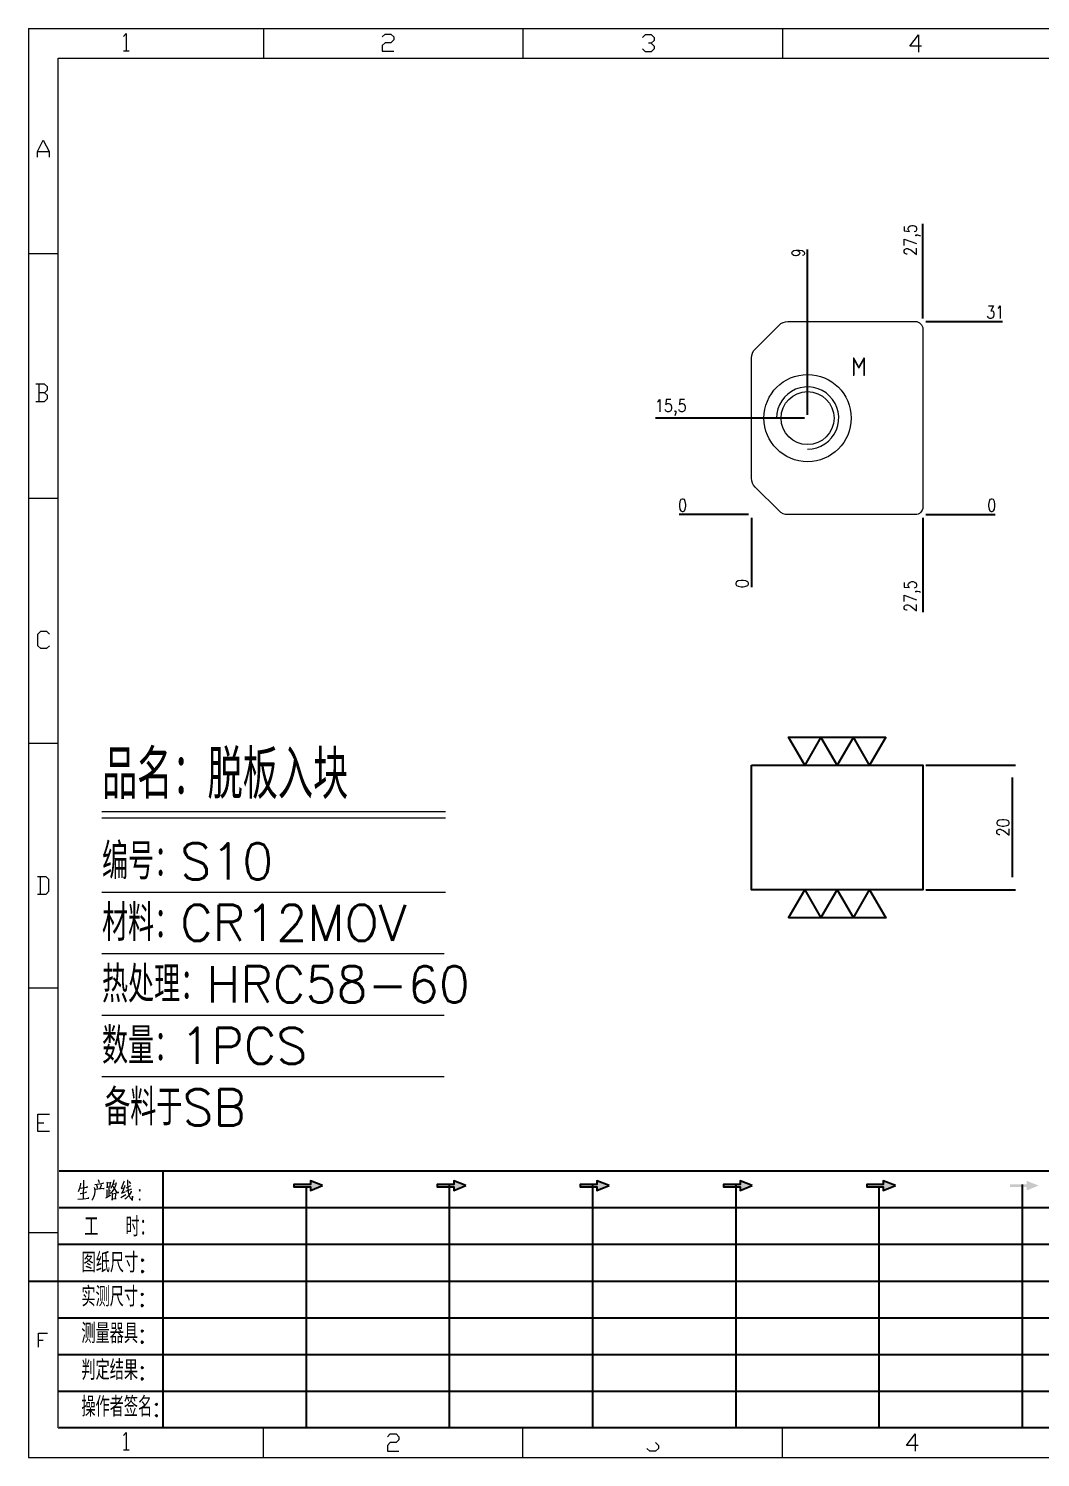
# Model space of a CAD drawing. Header units: millimetres. Extents: x 88508 to 142116, y -5268 to 20283.
# Drawn here: x 99453.3 to 99615.8, y 3909.3 to 4138.7 of the extents above; entities that cross this region are included whole.
import ezdxf
from ezdxf.enums import TextEntityAlignment as Align

# ---------------------------------------------------------------- set-up
doc = ezdxf.new("R2010")
doc.units = ezdxf.units.MM
doc.linetypes.add('HIDDEN', pattern=[0])
doc.layers.add('DIM', color=4, linetype='Continuous')
doc.layers.add('PS_P', color=2, linetype='Continuous')
doc.styles.add('chinesef_fs', font='simplex.shx', dxfattribs={"bigfont": 'gbcbig.shx'})
doc.styles.add('gbenor', font='gbenor.shx', dxfattribs={"bigfont": 'gbcbig.shx'})
doc.styles.add('GBENOR_', font='gbenor.shx', dxfattribs={"bigfont": 'gbcbig'})
doc.styles.get("Standard").update_dxf_attribs({"font": 'txt.shx', "width": 0.85, "bigfont": 'ctxt.shx'})
doc.styles.add('TXT', font='txt.shx', dxfattribs={"width": 0.8, "bigfont": 'ctxt.shx'})
doc.dimstyles.new('T-2-WX', dxfattribs={"dimtxt": 2, "dimasz": 2, "dimexe": 0.5, "dimexo": 0.5, "dimgap": 0.5, "dimtad": 1, "dimtxsty": 'Standard', "dimblk": 'OPEN30', "dimcen": 0, "dimazin": 3, "dimtfac": 1, "dimtmove": 0, "dimatfit": 3, "dimldrblk": 'OPEN30', "dimlwd": -1, "dimlwe": -1})

# ---------------------------------------------------------------- blocks, each defined once
blk = doc.blocks.new('U40')
for points in [[(351.8, 337.7), (351.8, 333.2), (367, 339.3), (351.8, 345.3), (351.8, 340.8), (331.2, 340.8), (331.2, 337.7)], [(545.7, 339.3), (530.6, 345.3), (530.6, 340.8), (509.9, 340.8), (509.9, 337.7), (530.6, 337.7), (530.6, 333.2)], [(724.5, 339.3), (709.3, 345.3), (709.3, 340.8), (688.7, 340.8), (688.7, 337.7), (709.3, 337.7), (709.3, 333.2)], [(903.3, 339.3), (888.1, 345.3), (888.1, 340.8), (867.5, 340.8), (867.5, 337.7), (888.1, 337.7), (888.1, 333.2)], [(1082.1, 339.3), (1066.9, 345.3), (1066.9, 340.8), (1046.3, 340.8), (1046.3, 337.7), (1066.9, 337.7), (1066.9, 333.2)], [(1245.7, 337.7), (1245.7, 333.2), (1260.9, 339.3), (1245.7, 345.3), (1245.7, 340.8), (1225.1, 340.8), (1225.1, 337.7)]]:
    blk.add_hatch(color=3).paths.add_polyline_path(points)
at = {"color": 254, "lineweight": 18}
for p, q in [((0, 1783.5), (0, 0)), ((0, 1783.5), (2530.2, 1783.5)), ((941.1, 1783.5), (941.1, 1746.5)), ((37, 37), (37, 1746.5)), ((37, 1746.5), (2493.2, 1746.5)), ((0, 1502.7), (37, 1502.7)), ((0, 1197.2), (37, 1197.2)), ((0, 891.7), (37, 891.7)), ((0, 586.3), (37, 586.3)), ((0, 280.8), (37, 280.8)), ((37, 37), (2493.2, 37)), ((941.1, 0), (941.1, 37)), ((0, 0), (2530.2, 0))]:
    blk.add_line(p, q, dxfattribs=at)
at = {"color": 254, "linetype": 'Continuous', "lineweight": 18}
for p, q in [((293.1, 1783.5), (293.1, 1746.5)), ((617.1, 1783.5), (617.1, 1746.5)), ((293.1, 0), (293.1, 37)), ((617.1, 0), (617.1, 37))]:
    blk.add_line(p, q, dxfattribs=at)
for p, q in [((38, 357.6), (1598.2, 357.6)), ((38, 311.8), (1598.2, 311.8)), ((37.1, 266), (1598.2, 266)), ((0.1, 220.2), (1598.2, 220.2)), ((37.1, 174.4), (1598.2, 174.4)), ((37.1, 128.6), (1598.2, 128.6)), ((37.1, 82.8), (1598.2, 82.8))]:
    blk.add_line(p, q)
at = {"color": 254}
for p, q in [((167.8, 37), (167.8, 357.6)), ((525.5, 37), (525.5, 340.8)), ((704.3, 37), (704.3, 340.8)), ((883.1, 37), (883.1, 340.8)), ((1240.6, 37), (1240.6, 340.8)), ((346.7, 37), (346.7, 337.9)), ((1061.9, 37), (1061.9, 337.7)), ((1598.2, 37), (38, 37))]:
    blk.add_line(p, q, dxfattribs=at)
at = {"color": 92, "lineweight": 18}
for points in [[(118.3, 1773.7), (121.9, 1777.3), (121.9, 1755.8)], [(441.4, 1773.1), (445, 1776.7), (452.2, 1776.7), (455.8, 1773.1), (455.8, 1769.5), (452.2, 1765.9), (445, 1765.9), (441.4, 1762.3), (441.4, 1755.1), (455.8, 1755.1)], [(766.4, 1772.4), (770, 1776), (777.2, 1776), (780.8, 1772.4), (780.8, 1768.8), (777.2, 1765.2), (773.6, 1765.2)], [(1114.4, 1761.4), (1100, 1761.4), (1110.8, 1775.8), (1110.8, 1754.2)], [(118.3, 1755.8), (125.5, 1755.8)], [(777.2, 1765.2), (780.8, 1761.6), (780.8, 1758), (777.2, 1754.4), (770, 1754.4), (766.4, 1758)], [(11.1, 1622.8), (11.1, 1630), (18.3, 1644.4), (25.5, 1630), (25.5, 1622.8)], [(11.1, 1630), (25.5, 1630)], [(20, 1329), (23.6, 1332.6), (23.6, 1336.2), (20, 1339.8), (9.2, 1339.8)], [(12.8, 1339.8), (12.8, 1318.2)], [(9.2, 1318.2), (20, 1318.2), (23.6, 1321.8), (23.6, 1325.4), (20, 1329), (12.8, 1329)], [(26.1, 1013.2), (22.5, 1009.6), (15.3, 1009.6), (11.7, 1013.2), (11.7, 1027.6), (15.3, 1031.2), (22.5, 1031.2), (26.1, 1027.6)], [(11, 703.2), (21.8, 703.2), (25.4, 706.8), (25.4, 721.2), (21.8, 724.8), (11, 724.8)], [(14.6, 724.8), (14.6, 703.2)], [(26.1, 407), (11.7, 407), (11.7, 428.6), (26.1, 428.6)], [(11.7, 417.8), (18.9, 417.8)], [(12.3, 137.7), (12.3, 155), (23.8, 155)], [(12.3, 146.4), (18.1, 146.4)], [(118.3, 27.4), (121.9, 31), (121.9, 9.4)], [(447.9, 25.7), (451.5, 29.3), (458.7, 29.3), (462.3, 25.7), (462.3, 22.1), (458.7, 18.5), (451.5, 18.5), (447.9, 14.9), (447.9, 7.7), (462.3, 7.7)], [(782.7, 18.5), (786.3, 14.9), (786.3, 11.3), (782.7, 7.7), (775.5, 7.7), (771.9, 11.3)], [(1110.3, 14.9), (1095.9, 14.9), (1106.7, 29.3), (1106.7, 7.7)], [(118.3, 9.4), (125.5, 9.4)]]:
    blk.add_lwpolyline(points, dxfattribs=at)
at = {"color": 92, "lineweight": 0}
for points in [[(65, 342.2), (64.8, 341), (64.1, 337.9), (63.6, 335.7), (62.8, 333.5), (62.1, 331.4)], [(68.4, 345.9), (68.7, 344.4), (68.1, 322.9)], [(82.6, 340.8), (93.7, 342.2), (93.3, 342.4), (92.4, 342)], [(86.1, 336.1), (86, 337.5), (85.3, 339.8)], [(86.7, 346.7), (87.9, 344.6), (88.3, 343)], [(90.3, 341), (90.4, 339.6), (89.1, 335.3)], [(97.8, 344), (98.1, 342.6), (98.1, 340.8), (98.1, 337.9), (98.1, 336.3), (98.2, 337.7), (102.1, 338.3), (101.8, 338.3), (102.1, 343.6), (102.1, 343.2), (102.1, 342.8), (98.2, 342.2)], [(105.5, 341.2), (105.9, 341), (109.6, 341.8), (109.3, 342.6), (108.5, 339.6), (107.6, 337.3), (106.9, 335.9), (105.9, 334.3), (104.3, 332), (103.1, 330.4), (101.9, 329.4)], [(106.6, 346.5), (106.5, 345.2), (105.1, 341.2), (104.2, 338.9), (103.1, 336.3), (102.6, 335.5)], [(104.9, 339.1), (105.3, 338.7), (107, 335.7), (108.6, 333.3), (109.9, 331.2), (110.3, 330.8), (112.6, 330.8), (110.2, 331.2), (109, 332.6)], [(119.3, 344.8), (119.1, 343.8), (116.8, 338.5), (115.4, 335.5), (119.3, 336.3)], [(120.3, 339.4), (118.1, 333.5), (116.4, 330), (116.1, 329.8), (120.5, 331.4)], [(121.7, 336.7), (127.7, 339.6)], [(123.4, 346.5), (123.5, 345.4), (123.5, 340.8), (123.8, 337.3), (124, 335.3), (124.2, 333.1), (124.5, 331), (124.8, 329), (125.2, 327.4), (125.9, 325.7), (126.9, 323.9), (127.9, 322.7), (128.9, 321.7), (129.6, 321.3), (129.9, 326.1), (129.4, 321.5)], [(127.7, 341.6), (127.2, 342.4), (125.7, 344.2)], [(61.4, 322.3), (68.2, 322.9), (75.3, 323.7), (74.9, 323.9), (73.8, 323.5)], [(63.8, 335.9), (73.4, 337.5), (73.1, 337.7), (72.5, 337.3)], [(64.5, 329.6), (64.8, 329.6), (65.1, 329.6), (72.5, 331), (71.9, 331), (70.9, 330.8)], [(82.6, 335.1), (82.6, 331.8), (82.3, 329), (81.9, 326.8), (81.2, 324.9), (80.3, 323.1), (79.6, 321.9), (78.8, 320.9)], [(93.3, 335.5), (94.1, 335.7), (94.3, 335.5), (82.6, 334.3), (82.6, 335.1), (82.2, 336.9)], [(96.5, 323.9), (102.8, 327.2)], [(97.2, 334.3), (97.5, 333.5), (97.7, 324.7)], [(100.2, 337.9), (100.1, 325.9)], [(100.2, 332.6), (102.4, 333.1)], [(104.2, 330), (104.5, 329), (104.5, 321.1), (104.3, 322.1), (104.5, 322.7), (109.2, 323.1), (108.6, 323.1), (109, 329.2), (109, 330), (109.3, 329.4), (108.6, 329.4), (104.6, 328.8)], [(115.3, 324.3), (121.5, 328.2)], [(128.2, 332.4), (128.1, 331.6), (126.9, 329.6), (125.8, 328), (124.5, 326.3), (123, 324.7), (121.4, 323.3), (120.1, 322.3)], [(121.4, 332.2), (128.8, 335.1)]]:
    blk.add_lwpolyline(points, dxfattribs=at)
for points in [[(367, 339.3), (351.8, 345.3), (351.8, 340.8), (331.2, 340.8), (331.2, 337.7), (351.8, 337.7), (351.8, 333.2), (367, 339.3)], [(545.7, 339.3), (530.6, 345.3), (530.6, 340.8), (509.9, 340.8), (509.9, 337.7), (530.6, 337.7), (530.6, 333.2), (545.7, 339.3)], [(724.5, 339.3), (709.3, 345.3), (709.3, 340.8), (688.7, 340.8), (688.7, 337.7), (709.3, 337.7), (709.3, 333.2), (724.5, 339.3)], [(903.3, 339.3), (888.1, 345.3), (888.1, 340.8), (867.5, 340.8), (867.5, 337.7), (888.1, 337.7), (888.1, 333.2), (903.3, 339.3)], [(1082.1, 339.3), (1066.9, 345.3), (1066.9, 340.8), (1046.3, 340.8), (1046.3, 337.7), (1066.9, 337.7), (1066.9, 333.2), (1082.1, 339.3)]]:
    blk.add_lwpolyline(points)
for points in [[(138.7, 332.4), (139.4, 333.5), (138.7, 334.5), (138, 333.5)], [(138.7, 320.9), (139.4, 321.9), (138.7, 322.9), (138, 321.9)]]:
    blk.add_lwpolyline(points, close=True, dxfattribs=at)
at = {"color": 3, "style": 'chinesef_fs'}
for s, p in [('工  时：', (69.5, 275.7)), ('图纸尺寸:', (66.2, 230.9)), ('实测尺寸:', (65.9, 188.4)), ('测量器具:', (65.9, 142.6)), ('判定结果:', (65.9, 96.8)), ('操作者签名:', (65.9, 51))]:
    blk.add_text(s, height=24.57, dxfattribs=at).set_placement(p)
at = {"lineweight": 18, "style": 'GBENOR_'}
blk.add_attdef('文档路径', (2126, 386.9), '', height=17.8, dxfattribs=at)
at = {"lineweight": 20, "style": 'TXT'}
for tag, height, p in [('18-**-**', 16.3, (1866.6, 256.2)), ('客户名称', 16.1, (1741.1, 134, 0)), ('料厚:', 16.1, (1741.3, 93.2, 0))]:
    blk.add_attdef(tag, text='', height=height, dxfattribs=at).set_placement(p, align=Align.MIDDLE)
for tag, p, height in [('88888', (1850.9, 207.5), 14.9), ('材质:', (1691.2, 168, 0), 16.1), ('核准', (1869.4, 127.5, 0), 16.1), ('设计', (1868.8, 88.3, 0), 16.1), ('绘图', (1868.2, 49.1, 0), 16.1)]:
    blk.add_attdef(tag, p, '', height=height, dxfattribs=at)
for tag, p, height, width in [('3', (2234.7, 206.9), 15.8, 0.7), ('4', (2234.7, 167.4), 15.8, 0.7), ('核准日期', (2041.1, 124.2, 0), 16.1, 0.68), ('设计日期', (2041.1, 84.5, 0), 16.1, 0.68), ('1', (2251.9, 85.9), 14.6, 0.7), ('绘图日期', (2040.9, 46.4, 0), 16.1, 0.68), ('2', (2235, 49.2), 14.6, 0.7)]:
    blk.add_attdef(tag, p, '', height=height, dxfattribs=dict(at, width=width))
blk = doc.blocks.new('*D9104')
at = {"layer": 'Defpoints', "color": 0}
for p in [(99596.89, 4020.42), (99611.27, 4020.42), (99596.89, 4000.42)]:
    blk.add_point(p, dxfattribs=at)
at = {"layer": 'DIM', "color": 0}
for p, q in [((99597.39, 4020.42), (99611.77, 4020.42)), ((99611.27, 4002.42), (99611.27, 4018.42)), ((99597.39, 4000.42), (99611.77, 4000.42))]:
    blk.add_line(p, q, dxfattribs=at)
at = {"layer": 'DIM', "color": 0, "insert": (99609.77, 4010.42), "char_height": 2, "attachment_point": 5, "rotation": 90}
blk.add_mtext('20', dxfattribs=at)
blk = doc.blocks.new('_Open30')
blk = doc.blocks.new('*D9108')
at = {"layer": 'Defpoints', "color": 0}
for p in [(99569.39, 4060.64), (99596.89, 4060.64), (99606.89, 4060.64)]:
    blk.add_point(p, dxfattribs=at)
at = {"layer": 'DIM', "color": 0}
blk.add_line((99597.39, 4060.64), (99608.53, 4060.64), dxfattribs=at)
at = {"layer": 'DIM', "color": 0, "insert": (99607.96, 4062.14), "char_height": 2, "attachment_point": 5}
blk.add_mtext('0', dxfattribs=at)
blk = doc.blocks.new('*D9109')
at = {"layer": 'Defpoints', "color": 0}
for p in [(99596.89, 4091.64), (99606.89, 4091.64), (99569.39, 4060.64)]:
    blk.add_point(p, dxfattribs=at)
at = {"layer": 'DIM', "color": 0}
for p, q in [((99597.39, 4091.64), (99600.89, 4091.64)), ((99600.89, 4091.64), (99602.89, 4091.64)), ((99602.89, 4091.64), (99609.66, 4091.64))]:
    blk.add_line(p, q, dxfattribs=at)
at = {"layer": 'DIM', "color": 0, "insert": (99608.53, 4093.14), "char_height": 2, "attachment_point": 5}
blk.add_mtext('31', dxfattribs=at)
blk = doc.blocks.new('*D9110')
at = {"layer": 'Defpoints', "color": 0}
for p in [(99559.39, 4060.64), (99569.39, 4060.64), (99569.39, 4060.64)]:
    blk.add_point(p, dxfattribs=at)
at = {"layer": 'DIM', "color": 0}
blk.add_line((99568.89, 4060.64), (99557.76, 4060.64), dxfattribs=at)
at = {"layer": 'DIM', "color": 0, "insert": (99558.33, 4062.14), "char_height": 2, "attachment_point": 5}
blk.add_mtext('0', dxfattribs=at)
blk = doc.blocks.new('*D9111')
at = {"layer": 'Defpoints', "color": 0}
for p in [(99559.39, 4076.14), (99578.39, 4076.14), (99569.39, 4060.64)]:
    blk.add_point(p, dxfattribs=at)
at = {"layer": 'DIM', "color": 0}
for p, q in [((99563.39, 4076.14), (99553.96, 4076.14)), ((99567.39, 4076.14), (99563.39, 4076.14)), ((99577.89, 4076.14), (99567.39, 4076.14))]:
    blk.add_line(p, q, dxfattribs=at)
at = {"layer": 'DIM', "color": 0, "insert": (99556.43, 4077.83), "char_height": 2, "attachment_point": 5}
blk.add_mtext('15,5', dxfattribs=at)
blk = doc.blocks.new('*D9112')
at = {"layer": 'Defpoints', "color": 0}
for p in [(99569.39, 4060.64), (99596.89, 4060.64), (99596.89, 4050.64)]:
    blk.add_point(p, dxfattribs=at)
at = {"layer": 'DIM', "color": 0}
for p, q in [((99596.89, 4060.14), (99596.89, 4056.64)), ((99596.89, 4056.64), (99596.89, 4054.64)), ((99596.89, 4054.64), (99596.89, 4044.96))]:
    blk.add_line(p, q, dxfattribs=at)
at = {"layer": 'DIM', "color": 0, "insert": (99595.2, 4047.55), "char_height": 2, "attachment_point": 5, "rotation": 90}
blk.add_mtext('27,5', dxfattribs=at)
blk = doc.blocks.new('*D9113')
at = {"layer": 'Defpoints', "color": 0}
for p in [(99569.39, 4060.64), (99569.39, 4060.64), (99569.39, 4050.64)]:
    blk.add_point(p, dxfattribs=at)
at = {"layer": 'DIM', "color": 0}
blk.add_line((99569.39, 4060.14), (99569.39, 4049.01), dxfattribs=at)
at = {"layer": 'DIM', "color": 0, "insert": (99567.89, 4049.57), "char_height": 2, "attachment_point": 5, "rotation": 90}
blk.add_mtext('0', dxfattribs=at)
blk = doc.blocks.new('*D9114')
at = {"layer": 'Defpoints', "color": 0}
for p in [(99596.89, 4101.64), (99596.89, 4091.64), (99569.39, 4060.64)]:
    blk.add_point(p, dxfattribs=at)
at = {"layer": 'DIM', "color": 0}
for p, q in [((99596.89, 4097.64), (99596.89, 4107.32)), ((99596.89, 4095.64), (99596.89, 4097.64)), ((99596.89, 4092.14), (99596.89, 4095.64))]:
    blk.add_line(p, q, dxfattribs=at)
at = {"layer": 'DIM', "color": 0, "insert": (99595.2, 4104.73), "char_height": 2, "attachment_point": 5, "rotation": 90}
blk.add_mtext('27,5', dxfattribs=at)
blk = doc.blocks.new('*D9115')
at = {"layer": 'Defpoints', "color": 0}
for p in [(99578.39, 4101.64), (99578.39, 4076.14), (99569.39, 4060.64)]:
    blk.add_point(p, dxfattribs=at)
at = {"layer": 'DIM', "color": 0}
for p, q in [((99578.39, 4097.64), (99578.39, 4103.19)), ((99578.39, 4093.64), (99578.39, 4097.64)), ((99578.39, 4076.64), (99578.39, 4093.64))]:
    blk.add_line(p, q, dxfattribs=at)
at = {"layer": 'DIM', "color": 0, "insert": (99576.89, 4102.67), "char_height": 2, "attachment_point": 5, "rotation": 90}
blk.add_mtext('9', dxfattribs=at)

msp = doc.modelspace()

# ---------------------------------------------------------------- linework, layer by layer
at = {"layer": 'DIM', "color": 4, "linetype": 'Continuous', "lineweight": 13}
for p, q in [((99465.133, 4012.977), (99520.293, 4012.977)), ((99465.133, 4011.961), (99520.293, 4011.961)), ((99465.133, 4000.052), (99520.293, 4000.052)), ((99465.133, 3990.177), (99520.054, 3990.177)), ((99465.133, 3980.301), (99520.054, 3980.301)), ((99465.133, 3970.426), (99520.054, 3970.426))]:
    msp.add_line(p, q, dxfattribs=at)
at = {"layer": 'DIM', "color": 4}
for points in [[(99590.938, 4024.924), (99588.34, 4020.424), (99585.742, 4024.924), (99583.144, 4020.424), (99580.546, 4024.924), (99577.948, 4020.424), (99575.35, 4024.924), (99590.938, 4024.924)], [(99575.35, 3995.924), (99577.948, 4000.424), (99580.546, 3995.924), (99583.144, 4000.424), (99585.742, 3995.924), (99588.34, 4000.424), (99590.938, 3995.924), (99575.35, 3995.924)]]:
    msp.add_lwpolyline(points, close=True, dxfattribs=at)
at = {"layer": 'PS_P', "linetype": 'Continuous', "lineweight": 15}
msp.add_lwpolyline([(99575.223, 4091.64), (99595.694, 4091.64, -0.4142136), (99596.894, 4090.44), (99596.894, 4061.84, -0.4142136), (99595.694, 4060.64), (99575.223, 4060.64, -0.1989124), (99573.808, 4061.226), (99569.98, 4065.055, -0.1989124), (99569.394, 4066.469), (99569.394, 4085.812, -0.1989124), (99569.98, 4087.226), (99573.808, 4091.055, -0.1989124)], format="xyb", close=True, dxfattribs=at)
at = {"layer": 'PS_P', "lineweight": 18}
msp.add_lwpolyline([(99578.394, 4071.14, 2.4142136), (99573.394, 4076.14)], format="xyb", dxfattribs=at)
at = {"layer": 'PS_P', "color": 2}
msp.add_lwpolyline([(99569.394, 4020.424), (99596.894, 4020.424), (99596.894, 4000.424), (99569.394, 4000.424)], close=True, dxfattribs=at)
at = {"layer": 'PS_P', "linetype": 'HIDDEN', "lineweight": 18, "ltscale": 5}
msp.add_circle((99578.394, 4076.14), 7, dxfattribs=at)
at = {"layer": 'PS_P', "lineweight": 18}
msp.add_circle((99578.394, 4076.14), 4.25, dxfattribs=at)

# ---------------------------------------------------------------- block references
at = {"ltscale": 3, "xscale": 0.1286023526423836, "yscale": 0.1286023526408614, "zscale": 0.1286023526410949}
msp.add_blockref('U40', (99453.348, 3909.301), dxfattribs=at)

# ---------------------------------------------------------------- texts
at = {"layer": 'DIM', "color": 7, "style": 'gbenor'}
msp.add_text('M', height=3, dxfattribs=at).set_placement((99586.632, 4084.378), align=Align.MIDDLE_CENTER)
at = {"layer": 'DIM', "color": 3, "linetype": 'Continuous', "lineweight": 13, "style": 'chinesef_fs'}
for s, height, p in [('品名：脱板入块', 7.8423, (99465.133, 4015.01)), ('编号：S10', 5.8091, (99465.133, 4002.085)), ('材料：CR12MOV', 5.8091, (99465.133, 3992.21)), ('热处理：HRC58-60', 5.80908, (99465.133, 3982.334)), ('数量：1PCS', 5.8091, (99465.133, 3972.459)), ('备料于SB', 5.8091, (99465.487, 3962.583))]:
    msp.add_text(s, height=height, dxfattribs=at).set_placement(p)

# ---------------------------------------------------------------- dimensions: what is measured, and where the dimension line sits
at = {"layer": 'DIM', "color": 7}
for feature_location, offset, dtype, origin, picture, middle in [((99596.894, 4091.64), (0, 10), 1, (99569.394, 4060.64), '*D9114', (99595.204, 4104.731)), ((99578.394, 4076.14), (0, 25.5), 1, (99569.394, 4060.64), '*D9115', (99576.894, 4102.667)), ((99596.894, 4091.64), (10, 0), 0, (99569.394, 4060.64), '*D9109', (99608.528, 4093.14)), ((99578.394, 4076.14), (-19, 0), 0, (99569.394, 4060.64), '*D9111', (99556.425, 4077.831)), ((99569.39418943, 4060.640498192), (-10, 0), 0, (99569.39418943, 4060.640498192), '*D9110', (99558.327522764, 4062.140498192)), ((99596.89418945, 4060.640498192), (10, 0), 0, (99569.39418943, 4060.640498192), '*D9108', (99607.960856117, 4062.140498192)), ((99569.39418943, 4060.640498192), (0, -10), 1, (99569.39418943, 4060.640498192), '*D9113', (99567.89418943, 4049.573831525)), ((99596.894, 4060.64), (0, -10), 1, (99569.394, 4060.64), '*D9112', (99595.204, 4047.55))]:
    dim = msp.add_ordinate_dim(feature_location=feature_location, offset=offset, dtype=dtype, origin=origin, dimstyle='T-2-WX', dxfattribs=at)
    dim.commit()
    dim.dimension.update_dxf_attribs({"geometry": picture, "text_midpoint": middle})
dim = msp.add_linear_dim(base=(99611.273, 4020.424), p1=(99596.894, 4000.424), p2=(99596.894, 4020.424), angle=90, dimstyle='T-2-WX', dxfattribs=at)
dim.commit()
dim.dimension.update_dxf_attribs({"geometry": '*D9104', "text_midpoint": (99611.273, 4010.424), "dimtype": 160})

doc.saveas('drawing.dxf')
